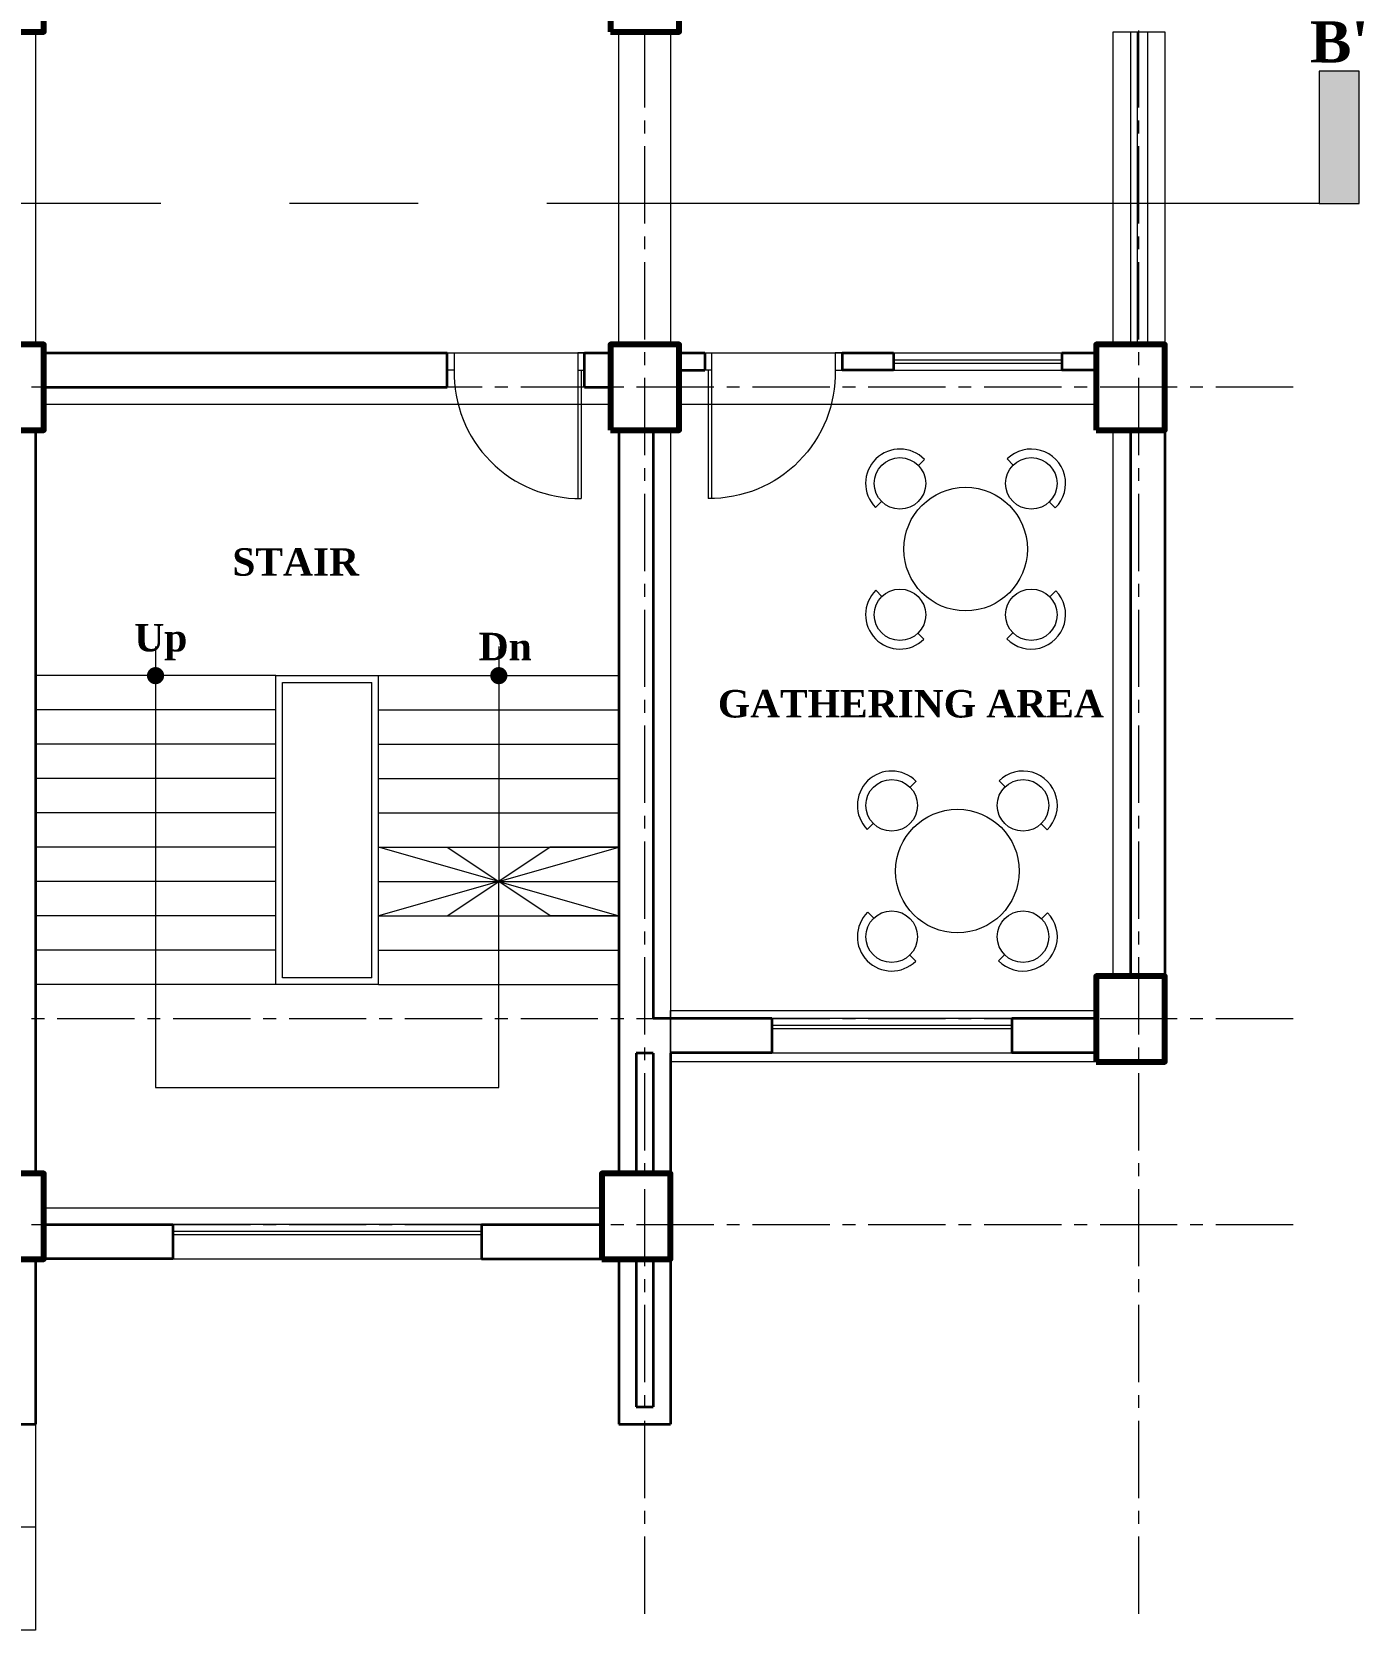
# Model space of a CAD drawing. Header units: feet. Extents: x 25261344 to 25389498, y 30010528 to 30074588.
# Drawn here: x 25377328.1 to 25377716.1, y 30072113.7 to 30072579.2 of the extents above; entities that cross this region are included whole.
import ezdxf

# ---------------------------------------------------------------- set-up
doc = ezdxf.new("R2010")
doc.units = ezdxf.units.FT
doc.header["$LTSCALE"] = 30
doc.header["$MEASUREMENT"] = 0
doc.linetypes.add('CENTER2', pattern=[1.125, 0.75, -0.125, 0.125, -0.125])
doc.linetypes.add('DASHED', pattern=[0.75, 0.5, -0.25])
doc.layers.get('0').update_dxf_attribs({"lineweight": 5})
for name, color, linetype, lineweight in [('Column', 1, 'Continuous', 80), ('Dim-1', 7, 'Continuous', 9), ('Door', 32, 'Continuous', 5), ('Furnitures', 251, 'Continuous', 9), ('GRADE BEAM', 2, 'Continuous', 20), ('grid text', 252, 'CENTER2', 9), ('LINE', 193, 'Continuous', 9), ('line 2', 7, 'Continuous', 13), ('rail', 224, 'Continuous', 9), ('STAIR', 243, 'Continuous', 13), ('TEXT', 7, 'Continuous', 18), ('WALL', 7, 'Continuous', 35), ('WIN', 142, 'Continuous', 20)]:
    doc.layers.add(name, color=color, linetype=linetype, lineweight=lineweight)
doc.styles.get("Standard").update_dxf_attribs({"font": 'timesbd.ttf'})

# ---------------------------------------------------------------- blocks, each defined once
blk = doc.blocks.new('FURN_GEN_020')
for p, q in [((-12805.42, 14462.38), (-12807.21, 14460.63)), ((-12781.3, 14462.53), (-12779.55, 14460.74)), ((-12819.71, 14448.39), (-12817.93, 14450.14)), ((-12767.31, 14448.24), (-12769.06, 14450.02)), ((-12819.56, 14424.27), (-12817.81, 14422.48)), ((-12767.15, 14424.11), (-12768.94, 14422.36)), ((-12805.57, 14409.97), (-12807.32, 14411.76)), ((-12781.45, 14410.12), (-12779.66, 14411.87))]:
    blk.add_line(p, q)
for centre, radius in [((-12812.57, 14455.38), 7.5), ((-12774.3, 14455.38), 7.5), ((-12793.43, 14436.25), 18), ((-12812.57, 14417.12), 7.5), ((-12774.3, 14417.12), 7.5)]:
    blk.add_circle(centre, radius)
for centre, start, end in [((-12812.57, 14455.38), 44.3804, 224.3804), ((-12774.3, 14455.38), 314.3804, 134.3804), ((-12812.57, 14417.12), 134.3804, 314.3804), ((-12774.3, 14417.12), 224.3804, 44.3804)]:
    blk.add_arc(centre, 10, start, end)
blk = doc.blocks.new('FG')
at = {"layer": 'Door'}
for p, q in [((-2, -5), (-2, -42.39)), ((-1, -5), (-1, -42.39))]:
    blk.add_line(p, q, dxfattribs=at)
for points in [[(-40, 0), (-38, 0), (-38, -5), (-40, -5)], [(0, 0), (-2, 0), (-2, -5), (0, -5)]]:
    blk.add_lwpolyline(points, dxfattribs=at)
blk.add_arc((-1.44, -5.83), 36.57, 178.7054, 270.6905, dxfattribs=at)
blk = doc.blocks.new('DGFGSDFG')
at = {"layer": 'grid text'}
for p, q in [((25360901.96, 30072118.41), (25360901.96, 30072999.78)), ((25361045.96, 30072118.41), (25361045.96, 30072999.78)), ((25361090.85, 30072475.7), (25359529.41, 30072475.7)), ((25361090.85, 30072291.7), (25359529.41, 30072291.7)), ((25361090.85, 30072231.7), (25359529.41, 30072231.7))]:
    blk.add_line(p, q, dxfattribs=at)
blk = doc.blocks.new('T B')
at = {"layer": 'GRADE BEAM'}
for points in [[(25353363.57, 30069132.07), (25353378.57, 30069132.07), (25353378.54, 30069041.07), (25353363.54, 30069041.07)], [(25353548.54, 30069132.07), (25353563.54, 30069132.07), (25353563.54, 30069041.07), (25353548.54, 30069041.07)], [(25353692.54, 30069132.07), (25353707.54, 30069132.07), (25353707.54, 30069041.07), (25353692.54, 30069041.07)], [(25353546.04, 30069038.57), (25353546.04, 30069023.57), (25353381.04, 30069023.57), (25353381.04, 30069038.57)], [(25353687.54, 30069038.57), (25353687.54, 30069023.57), (25353566.04, 30069023.57), (25353566.04, 30069038.57)], [(25353363.54, 30069016.07), (25353378.54, 30069016.07), (25353378.54, 30068799.57), (25353363.54, 30068799.57)], [(25353548.54, 30069016.07), (25353563.54, 30069016.07), (25353563.54, 30068799.57), (25353548.54, 30068799.57)], [(25353692.54, 30069016.07), (25353707.54, 30069016.07), (25353707.54, 30068857.07), (25353692.54, 30068857.07)], [(25353687.54, 30068847.07), (25353687.54, 30068832.07), (25353563.54, 30068832.07), (25353563.54, 30068847.07)], [(25353543.54, 30068789.57), (25353543.54, 30068774.57), (25353381.04, 30068774.57), (25353381.04, 30068789.57)], [(25353363.54, 30068774.57), (25353378.54, 30068774.57), (25353378.54, 30068726.57), (25353363.54, 30068726.57)], [(25353548.54, 30068774.57), (25353563.54, 30068774.57), (25353563.54, 30068726.57), (25353548.54, 30068726.57)]]:
    blk.add_lwpolyline(points, close=True, dxfattribs=at)
blk = doc.blocks.new('COL2')
at = {"layer": 'Column'}
for points in [[(1087.5, -266.5), (1107.5, -266.5), (1107.5, -241.5), (1087.5, -241.5)], [(1272.5, -266.5), (1292.5, -266.5), (1292.5, -241.5), (1272.5, -241.5)], [(1087.5, -382.5), (1107.5, -382.5), (1107.5, -357.5), (1087.5, -357.5)], [(1272.5, -382.5), (1292.5, -382.5), (1292.5, -357.5), (1272.5, -357.5)], [(1414, -382.5), (1434, -382.5), (1434, -357.5), (1414, -357.5)], [(1414, -566.5), (1434, -566.5), (1434, -541.5), (1414, -541.5)], [(1087.5, -624), (1107.5, -624), (1107.5, -599), (1087.5, -599)], [(1270, -624), (1290, -624), (1290, -599), (1270, -599)]]:
    blk.add_lwpolyline(points, close=True, dxfattribs=at)
at = {"layer": 'GRADE BEAM'}
blk.add_blockref('T B', (-25352273.54, -30069398.57), dxfattribs=at)

msp = doc.modelspace()

# ---------------------------------------------------------------- hatches: boundary and pattern name
at = {"linetype": 'CENTER2', "ltscale": 10}
msp.add_hatch(color=256, dxfattribs=at).paths.add_polyline_path([(25377714.74, 30072567.75), (25377714.74, 30072529.2), (25377703.09, 30072529.2), (25377703.09, 30072567.75)])

# ---------------------------------------------------------------- linework, layer by layer
msp.add_line((25377703.09, 30072529.2), (25376080.44, 30072529.2), dxfattribs=at)
msp.add_lwpolyline([(25377714.74, 30072529.2), (25377714.74, 30072567.75), (25377703.09, 30072567.75), (25377703.09, 30072529.2)], close=True, dxfattribs=at)
msp.add_lwpolyline([(25377329.06, 30072173.7), (25377329.06, 30072143.7), (25376944.06, 30072143.7), (25376944.06, 30072173.7)])
at = {"layer": 'LINE', "color": 0, "ltscale": 10}
for points in [[(25377364.06, 30072400.16), (25377364.06, 30072271.7), (25377364.06, 30072271.7), (25377464.06, 30072271.7), (25377464.06, 30072331.7), (25377429.06, 30072321.7), (25377449.06, 30072321.7), (25377464.06, 30072331.7), (25377499.06, 30072321.7), (25377479.06, 30072321.7), (25377464.06, 30072331.7)], [(25377464.06, 30072400.16), (25377464.06, 30072331.7), (25377429.06, 30072341.7), (25377449.06, 30072341.7), (25377464.06, 30072331.7), (25377499.06, 30072341.7), (25377479.06, 30072341.7), (25377464.06, 30072331.7)]]:
    msp.add_lwpolyline(points, dxfattribs=at)
at = {"layer": 'LINE', "color": 0, "ltscale": 10, "const_width": 2.5}
for points in [[(25377364.06, 30072392.95, -1), (25377364.06, 30072390.45, -1)], [(25377464.06, 30072392.95, -1), (25377464.06, 30072390.45, -1)]]:
    msp.add_lwpolyline(points, format="xyb", close=True, dxfattribs=at)
at = {"layer": 'line 2'}
for p, q in [((25377648.06, 30072579.2), (25377648.06, 30072488.2)), ((25377658.06, 30072579.2), (25377658.06, 30072488.2))]:
    msp.add_line(p, q, dxfattribs=at)
at = {"layer": 'line 2', "linetype": 'DASHED', "ltscale": 20}
msp.add_lwpolyline([(25377329.06, 30072173.7), (25377329.06, 30072113.7), (25377129.06, 30072113.7), (25377129.06, 30072173.7)], dxfattribs=at)
at = {"layer": 'rail'}
for p, q in [((25377650.06, 30072579.2), (25377650.06, 30072488.2)), ((25377653.06, 30072579.2), (25377653.06, 30072488.2)), ((25377399.06, 30072301.7), (25377399.06, 30072391.7)), ((25377399.06, 30072391.7), (25377429.06, 30072391.7)), ((25377401.06, 30072303.7), (25377401.06, 30072389.7)), ((25377401.06, 30072389.7), (25377427.06, 30072389.7)), ((25377427.06, 30072303.7), (25377427.06, 30072389.7)), ((25377429.06, 30072301.7), (25377429.06, 30072391.7)), ((25377429.06, 30072301.7), (25377399.06, 30072301.7)), ((25377427.06, 30072303.7), (25377401.06, 30072303.7))]:
    msp.add_line(p, q, dxfattribs=at)
at = {"layer": 'STAIR'}
for p, q in [((25377399.06, 30072391.7), (25377329.06, 30072391.7)), ((25377429.06, 30072391.7), (25377499.06, 30072391.7)), ((25377399.06, 30072381.7), (25377329.06, 30072381.7)), ((25377429.06, 30072381.7), (25377499.06, 30072381.7)), ((25377399.06, 30072371.7), (25377329.06, 30072371.7)), ((25377429.06, 30072371.7), (25377499.06, 30072371.7)), ((25377399.06, 30072361.7), (25377329.06, 30072361.7)), ((25377429.06, 30072361.7), (25377499.06, 30072361.7)), ((25377399.06, 30072351.7), (25377329.06, 30072351.7)), ((25377429.06, 30072351.7), (25377499.06, 30072351.7)), ((25377399.06, 30072341.7), (25377329.06, 30072341.7)), ((25377429.06, 30072341.7), (25377499.06, 30072341.7)), ((25377399.06, 30072331.7), (25377329.06, 30072331.7)), ((25377429.06, 30072331.7), (25377499.06, 30072331.7)), ((25377399.06, 30072321.7), (25377329.06, 30072321.7)), ((25377429.06, 30072321.7), (25377499.06, 30072321.7)), ((25377399.06, 30072311.7), (25377329.06, 30072311.7)), ((25377429.06, 30072311.7), (25377499.06, 30072311.7)), ((25377399.06, 30072301.7), (25377329.06, 30072301.7)), ((25377429.06, 30072301.7), (25377499.06, 30072301.7))]:
    msp.add_line(p, q, dxfattribs=at)
at = {"layer": 'WALL', "ltscale": 10}
for p, q in [((25377331.56, 30072485.7), (25377449.06, 30072485.7)), ((25377449.06, 30072475.7), (25377449.06, 30072485.7)), ((25377489.06, 30072485.7), (25377496.56, 30072485.7)), ((25377489.06, 30072475.7), (25377489.06, 30072485.7)), ((25377516.56, 30072485.7), (25377524.06, 30072485.7)), ((25377564.06, 30072485.7), (25377564.06, 30072480.7)), ((25377564.06, 30072485.7), (25377579.06, 30072485.7)), ((25377628.06, 30072485.7), (25377638.06, 30072485.7)), ((25377516.56, 30072480.7), (25377524.06, 30072480.7)), ((25377579.06, 30072480.7), (25377564.06, 30072480.7)), ((25377638.06, 30072480.7), (25377628.06, 30072480.7)), ((25377331.56, 30072475.7), (25377449.06, 30072475.7)), ((25377489.06, 30072475.7), (25377496.56, 30072475.7)), ((25377329.06, 30072463.2), (25377329.06, 30072246.7)), ((25377499.06, 30072463.2), (25377499.06, 30072246.7)), ((25377509.06, 30072463.2), (25377509.06, 30072291.7)), ((25377648.06, 30072463.2), (25377648.06, 30072304.2)), ((25377658.06, 30072463.2), (25377658.06, 30072304.2)), ((25377543.56, 30072291.82), (25377509.06, 30072291.82)), ((25377543.56, 30072291.82), (25377543.56, 30072281.82)), ((25377638.06, 30072291.82), (25377613.56, 30072291.82)), ((25377504.06, 30072281.7), (25377504.06, 30072246.7)), ((25377509.06, 30072281.7), (25377504.06, 30072281.7)), ((25377509.06, 30072281.7), (25377509.06, 30072246.7)), ((25377543.56, 30072281.82), (25377514.06, 30072281.82)), ((25377514.06, 30072281.7), (25377514.06, 30072246.7)), ((25377638.06, 30072281.82), (25377613.56, 30072281.82)), ((25377331.56, 30072231.82), (25377369.06, 30072231.82)), ((25377369.06, 30072231.82), (25377369.06, 30072221.82)), ((25377459.06, 30072231.82), (25377494.06, 30072231.82)), ((25377369.06, 30072221.82), (25377329.06, 30072221.82)), ((25377459.06, 30072221.82), (25377499.06, 30072221.82)), ((25377329.06, 30072221.7), (25377329.06, 30072173.7)), ((25377499.06, 30072221.7), (25377499.06, 30072173.7)), ((25377504.06, 30072221.7), (25377504.06, 30072178.7)), ((25377509.06, 30072221.7), (25377509.06, 30072178.7)), ((25377514.06, 30072221.7), (25377514.06, 30072173.7)), ((25377504.06, 30072178.7), (25377509.06, 30072178.7)), ((25377314.06, 30072173.7), (25377329.06, 30072173.7)), ((25377499.06, 30072173.7), (25377514.06, 30072173.7))]:
    msp.add_line(p, q, dxfattribs=at)
for points in [[(25377524.06, 30072485.7), (25377524.06, 30072480.7)], [(25377579.06, 30072485.7), (25377579.06, 30072480.7)], [(25377628.06, 30072485.7), (25377628.06, 30072480.7)], [(25377613.56, 30072291.82), (25377613.56, 30072281.82)], [(25377459.06, 30072231.82), (25377459.06, 30072221.82)]]:
    msp.add_lwpolyline(points, dxfattribs=at)
at = {"layer": 'WIN'}
for p, q in [((25377579.06, 30072485.7), (25377628.06, 30072485.7)), ((25377579.06, 30072483.7), (25377628.06, 30072483.7)), ((25377579.06, 30072482.7), (25377628.06, 30072482.7)), ((25377579.06, 30072480.7), (25377628.06, 30072480.7)), ((25377613.56, 30072291.82), (25377543.56, 30072291.82)), ((25377613.56, 30072289.82), (25377543.56, 30072289.82)), ((25377613.56, 30072288.82), (25377543.56, 30072288.82)), ((25377543.56, 30072281.82), (25377613.56, 30072281.82)), ((25377459.06, 30072231.82), (25377369.06, 30072231.82)), ((25377459.06, 30072229.82), (25377369.06, 30072229.82)), ((25377459.06, 30072228.82), (25377369.06, 30072228.82)), ((25377369.06, 30072221.82), (25377459.06, 30072221.82))]:
    msp.add_line(p, q, dxfattribs=at)

# ---------------------------------------------------------------- block references
msp.add_blockref('DGFGSDFG', (16604.6, 0))
at = {"layer": 'Dim-1'}
msp.add_blockref('COL2', (25376224.06, 30072845.7), dxfattribs=at)
at = {"layer": 'Door', "color": 2}
msp.add_blockref('FG', (25377489.06, 30072485.7), dxfattribs=at)
at = {"layer": 'Door', "color": 2, "xscale": -1}
msp.add_blockref('FG', (25377524.06, 30072485.7), dxfattribs=at)
at = {"layer": 'Furnitures'}
for p in [(25390393.49, 30057992.32), (25390391.08, 30057898.54)]:
    msp.add_blockref('FURN_GEN_020', p, dxfattribs=at)

# ---------------------------------------------------------------- texts
at = {"linetype": 'CENTER2', "ltscale": 10, "insert": (25377717.49, 30072570.26), "char_height": 12, "width": 17.0513, "attachment_point": 9}
msp.add_mtext("B'", dxfattribs=at)
at = {"layer": 'TEXT', "ltscale": 10, "char_height": 8}
for s, insert, width, attachment_point in [('STAIR', (25377386.43, 30072420.7), 174.7812, 7), ('Up', (25377373.32, 30072396.16), 179.7812, 9), ('Dn', (25377473.65, 30072396.16), 172.2812, 9), ('GATHERING AREA ', (25377527.87, 30072387.52), 174.7812, 1)]:
    msp.add_mtext(s, dxfattribs=dict(at, insert=insert, width=width, attachment_point=attachment_point))

doc.saveas('drawing.dxf')
